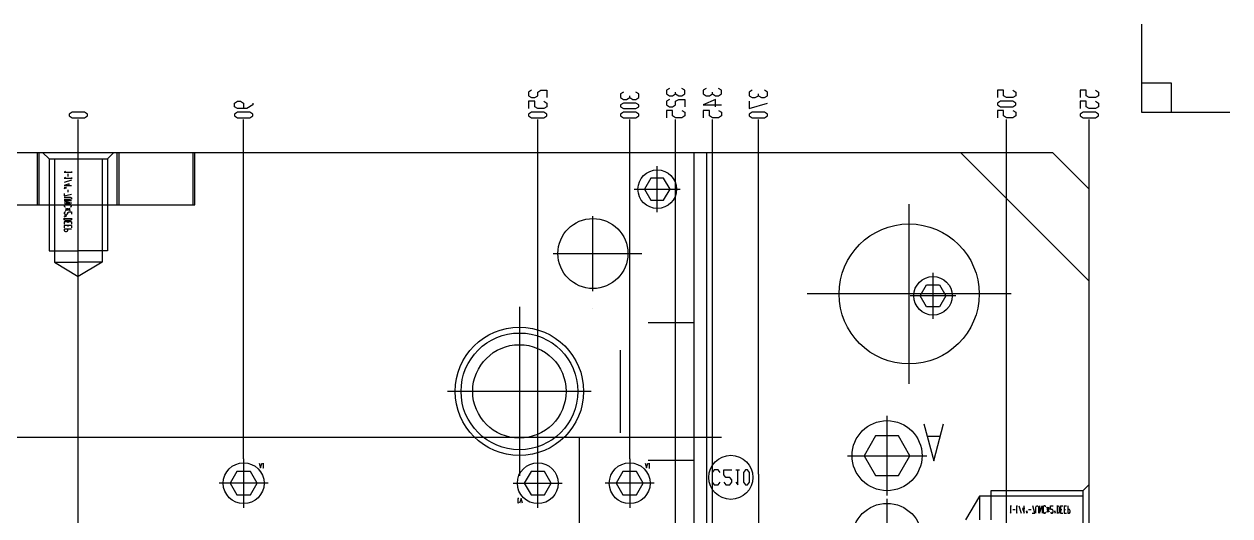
# Model space of a CAD drawing. Header units: millimetres. Extents: x -1 to 1014, y -756 to 757.
# Drawn here: x 175.8 to 352, y 352.5 to 424.3 of the extents above; entities that cross this region are included whole.
import ezdxf

# ---------------------------------------------------------------- set-up
doc = ezdxf.new("R2010")
doc.units = ezdxf.units.MM

# ---------------------------------------------------------------- blocks, each defined once
blk = doc.blocks.new('blockName2')
for points in [[(339.08, 424.33), (339.08, 411.439)], [(249.962, 414.675), (249.514, 414.406), (249.514, 413.869), (249.962, 413.6), (250.409, 413.6), (250.857, 413.869), (250.857, 414.406), (251.304, 414.675), (252.2, 414.675), (252.2, 413.6)], [(263.39, 414.406), (262.942, 414.137), (262.942, 413.6), (263.39, 413.332), (263.837, 413.332), (264.285, 413.6), (264.285, 413.869)], [(264.285, 413.6), (264.733, 413.332), (265.18, 413.332), (265.628, 413.6), (265.628, 414.137), (265.18, 414.406)], [(270.104, 414.943), (269.656, 414.675), (269.656, 414.137), (270.104, 413.869), (270.552, 413.869), (270.999, 414.137), (270.999, 414.406)], [(270.999, 414.137), (271.447, 413.869), (271.894, 413.869), (272.342, 414.137), (272.342, 414.675), (271.894, 414.943)], [(275.475, 414.943), (275.028, 414.675), (275.028, 414.137), (275.475, 413.869), (275.923, 413.869), (276.37, 414.137), (276.37, 414.406)], [(276.37, 414.137), (276.818, 413.869), (277.266, 413.869), (277.713, 414.137), (277.713, 414.675), (277.266, 414.943)], [(282.189, 414.675), (281.742, 414.406), (281.742, 413.869), (282.189, 413.6), (282.637, 413.6), (283.085, 413.869), (283.085, 414.137)], [(283.085, 413.869), (283.532, 413.6), (283.98, 413.6), (284.427, 413.869), (284.427, 414.406), (283.98, 414.675)], [(320.236, 414.675), (320.684, 414.406), (320.684, 413.869), (320.236, 413.6), (319.341, 413.6), (318.893, 413.869), (318.893, 414.675), (317.998, 414.675), (317.998, 413.6)], [(332.321, 414.675), (332.769, 414.406), (332.769, 413.869), (332.321, 413.6), (331.426, 413.6), (330.979, 413.869), (330.979, 414.675), (330.083, 414.675), (330.083, 413.6)], [(339.08, 415.736), (343.377, 415.736)], [(343.377, 415.736), (343.377, 411.439)], [(209.229, 412.795), (209.229, 412.526), (208.334, 411.989), (206.991, 411.989), (206.543, 412.257), (206.543, 412.795), (206.991, 413.063), (207.439, 413.063), (207.886, 412.795), (207.886, 411.989)], [(251.752, 413.063), (252.2, 412.795), (252.2, 412.257), (251.752, 411.989), (250.857, 411.989), (250.409, 412.257), (250.409, 413.063), (249.514, 413.063), (249.514, 411.989)], [(265.628, 412.526), (265.18, 412.795), (263.39, 412.795), (262.942, 412.526), (262.942, 412.257), (263.39, 411.989), (265.18, 411.989), (265.628, 412.257), (265.628, 412.526)], [(270.104, 413.332), (269.656, 413.063), (269.656, 412.526), (270.104, 412.257), (270.552, 412.257), (270.999, 412.526), (270.999, 413.063), (271.447, 413.332), (272.342, 413.332), (272.342, 412.257)], [(276.818, 412.257), (276.818, 413.332), (275.028, 412.526), (277.713, 412.526)], [(281.742, 413.063), (281.742, 411.989), (284.427, 412.795)], [(320.684, 412.795), (320.236, 413.063), (318.446, 413.063), (317.998, 412.795), (317.998, 412.526), (318.446, 412.257), (320.236, 412.257), (320.684, 412.526), (320.684, 412.795)], [(332.321, 413.063), (332.769, 412.795), (332.769, 412.257), (332.321, 411.989), (331.426, 411.989), (330.979, 412.257), (330.979, 413.063), (330.083, 413.063), (330.083, 411.989)], [(185.058, 411.183), (184.611, 411.452), (182.82, 411.452), (182.373, 411.183), (182.373, 410.915), (182.82, 410.646), (184.611, 410.646), (185.058, 410.915), (185.058, 411.183)], [(209.229, 411.183), (208.782, 411.452), (206.991, 411.452), (206.543, 411.183), (206.543, 410.915), (206.991, 410.646), (208.782, 410.646), (209.229, 410.915), (209.229, 411.183)], [(252.2, 411.183), (251.752, 411.452), (249.962, 411.452), (249.514, 411.183), (249.514, 410.915), (249.962, 410.646), (251.752, 410.646), (252.2, 410.915), (252.2, 411.183)], [(265.628, 411.183), (265.18, 411.452), (263.39, 411.452), (262.942, 411.183), (262.942, 410.915), (263.39, 410.646), (265.18, 410.646), (265.628, 410.915), (265.628, 411.183)], [(271.894, 411.72), (272.342, 411.452), (272.342, 410.915), (271.894, 410.646), (270.999, 410.646), (270.552, 410.915), (270.552, 411.72), (269.656, 411.72), (269.656, 410.646)], [(277.266, 411.72), (277.713, 411.452), (277.713, 410.915), (277.266, 410.646), (276.37, 410.646), (275.923, 410.915), (275.923, 411.72), (275.028, 411.72), (275.028, 410.646)], [(284.427, 411.183), (283.98, 411.452), (282.189, 411.452), (281.742, 411.183), (281.742, 410.915), (282.189, 410.646), (283.98, 410.646), (284.427, 410.915), (284.427, 411.183)], [(320.236, 411.72), (320.684, 411.452), (320.684, 410.915), (320.236, 410.646), (319.341, 410.646), (318.893, 410.915), (318.893, 411.72), (317.998, 411.72), (317.998, 410.646)], [(332.769, 411.183), (332.321, 411.452), (330.531, 411.452), (330.083, 411.183), (330.083, 410.915), (330.531, 410.646), (332.321, 410.646), (332.769, 410.915), (332.769, 411.183)], [(339.08, 411.439), (351.971, 411.439)], [(183.715, 405.569), (183.715, 410.377)], [(183.715, 26.3369), (183.715, 408.81)], [(207.886, 360.809), (207.886, 410.377)], [(250.857, 360.809), (250.857, 410.377)], [(264.285, 360.809), (264.285, 410.377)], [(270.999, 346.485), (270.999, 410.377)], [(276.37, 348.723), (276.37, 410.377)], [(283.085, 358.57), (283.085, 410.377)], [(319.341, 405.569), (319.341, 410.377)], [(331.426, 400.198), (331.426, 410.377)], [(183.715, 386.514), (183.715, 407.27)], [(36.0047, 405.569), (326.055, 405.569)], [(177.747, 397.928), (177.747, 405.569)], [(178.015, 397.928), (178.015, 405.569)], [(179.452, 404.629), (178.512, 405.569)], [(187.979, 404.629), (188.919, 405.569)], [(189.416, 397.928), (189.416, 405.569)], [(189.684, 397.928), (189.684, 405.569)], [(200.501, 397.928), (200.501, 405.569)], [(200.769, 397.928), (200.769, 405.569)], [(273.685, 29.578), (273.685, 405.569)], [(275.565, 29.578), (275.565, 405.569)], [(331.426, 386.77), (312.627, 405.569)], [(319.341, 29.578), (319.341, 405.569)], [(331.426, 400.198), (326.055, 405.569)], [(179.451, 404.63), (179.451, 391.201), (183.715, 391.201)], [(179.452, 404.629), (187.979, 404.629)], [(180.231, 404.629), (180.231, 392.113)], [(187.98, 404.63), (187.98, 391.201), (183.715, 391.201)], [(187.2, 404.629), (187.2, 392.113)], [(268.313, 396.841), (268.313, 403.555)], [(181.838, 402.795), (181.659, 402.706), (182.733, 402.706)], [(181.838, 401.9), (181.659, 401.81), (182.733, 401.81)], [(182.196, 402.437), (182.196, 402.079)], [(182.733, 402.795), (182.733, 402.616)], [(182.733, 401.9), (182.733, 401.721)], [(269.244, 398.586), (270.174, 400.198), (269.244, 401.809), (267.383, 401.809), (266.453, 400.198), (267.383, 398.586), (269.244, 398.586)], [(182.733, 401.542), (181.659, 401.184)], [(182.375, 400.647), (182.375, 401.005), (181.659, 400.736), (182.733, 400.736)], [(182.017, 400.468), (181.659, 400.378)], [(181.659, 400.288), (182.017, 400.378)], [(182.196, 400.109), (182.196, 399.751)], [(264.956, 400.198), (271.671, 400.198)], [(331.426, 29.578), (331.426, 400.198)], [(181.659, 399.572), (181.659, 399.214), (182.733, 399.483)], [(181.659, 399.035), (182.554, 399.035), (182.733, 398.946), (182.733, 398.767), (182.554, 398.677), (181.659, 398.677)], [(182.733, 398.498), (181.659, 398.498), (182.733, 398.14), (181.659, 398.14)], [(166.662, 397.928), (200.769, 397.928)], [(182.554, 397.603), (182.733, 397.692), (182.733, 397.871), (182.554, 397.961), (181.838, 397.961), (181.659, 397.871), (181.659, 397.692), (181.838, 397.603)], [(181.838, 396.887), (181.659, 396.797), (181.659, 396.618), (181.838, 396.529), (182.017, 396.529), (182.196, 396.618), (182.196, 396.797), (182.375, 396.887), (182.733, 396.887), (182.733, 396.529)], [(181.838, 397.066), (182.554, 397.424)], [(181.838, 397.424), (182.554, 397.066)], [(182.554, 397.245), (181.838, 397.245)], [(182.196, 397.066), (182.196, 397.424)], [(305.107, 371.761), (305.107, 398.018)], [(182.017, 396.35), (181.659, 396.26)], [(181.659, 396.17), (182.017, 396.26)], [(182.733, 395.991), (182.733, 395.723), (182.554, 395.633), (181.838, 395.633), (181.659, 395.723), (181.659, 395.991)], [(181.659, 395.902), (182.733, 395.902)], [(182.733, 395.454), (181.659, 395.454), (181.659, 395.096)], [(182.733, 394.917), (181.659, 394.917), (181.659, 394.559)], [(182.196, 395.454), (182.196, 395.275)], [(182.196, 394.917), (182.196, 394.738)], [(182.733, 395.454), (182.733, 395.096)], [(182.733, 394.917), (182.733, 394.559)], [(258.914, 385.322), (258.914, 396.274)], [(182.733, 394.38), (181.659, 394.38), (181.659, 394.111), (181.838, 394.022), (182.017, 394.022), (182.196, 394.111), (182.196, 394.38)], [(180.231, 392.113), (180.231, 389.538), (183.715, 387.465)], [(180.231, 392.113), (180.231, 389.538), (183.715, 387.465)], [(180.231, 392.113), (180.231, 389.538), (183.715, 387.465)], [(187.2, 392.113), (187.2, 389.538), (183.715, 387.465)], [(187.2, 392.113), (187.2, 389.538), (183.715, 387.465)], [(187.2, 392.113), (187.2, 389.538), (183.715, 387.465)], [(180.231, 389.538), (183.715, 389.538)], [(180.231, 389.538), (183.715, 389.538)], [(180.231, 389.538), (183.715, 389.538)], [(187.2, 389.538), (183.715, 389.538)], [(187.2, 389.538), (183.715, 389.538)], [(187.2, 389.538), (183.715, 389.538)], [(253.118, 390.798), (266.052, 390.798)], [(308.598, 381.264), (308.598, 387.978)], [(307.668, 383.01), (306.738, 384.621), (307.668, 386.232), (309.529, 386.232), (310.459, 384.621), (309.529, 383.01), (307.668, 383.01)], [(320.012, 384.89), (290.202, 384.89)], [(311.955, 384.621), (305.241, 384.621)], [(248.171, 382.999), (248.171, 358.312)], [(258.914, 382.787), (258.914, 382.787)], [(266.971, 380.727), (273.685, 380.727)], [(262.942, 364.613), (262.942, 376.698)], [(258.662, 370.656), (237.68, 370.656)], [(301.884, 355.458), (301.884, 367.054)], [(307.265, 365.894), (308.697, 360.523), (310.13, 365.894)], [(89.7177, 363.942), (277.713, 363.942)], [(256.954, 347.235), (256.954, 363.942)], [(303.558, 358.357), (305.232, 361.256), (303.558, 364.155), (300.21, 364.155), (298.536, 361.256), (300.21, 358.357), (303.558, 358.357)], [(307.802, 364.104), (309.593, 364.104)], [(296.086, 361.256), (307.682, 361.256)], [(207.886, 360.809), (207.886, 353.646)], [(210.136, 360.148), (210.337, 359.477), (210.539, 360.148)], [(210.673, 360.036), (210.74, 360.148), (210.74, 359.477)], [(210.673, 359.477), (210.807, 359.477)], [(250.857, 353.646), (250.857, 360.809)], [(264.285, 360.809), (264.285, 353.646)], [(266.534, 360.148), (266.736, 359.477), (266.937, 360.148)], [(266.971, 360.584), (273.685, 360.584)], [(267.071, 360.036), (267.139, 360.148), (267.139, 359.477)], [(267.071, 359.477), (267.206, 359.477)], [(206.902, 358.933), (205.917, 357.227), (206.902, 355.522), (208.871, 355.522), (209.856, 357.227), (208.871, 358.933), (206.902, 358.933)], [(251.841, 355.522), (252.826, 357.227), (251.841, 358.933), (249.872, 358.933), (248.888, 357.227), (249.872, 355.522), (251.841, 355.522)], [(263.3, 358.933), (262.316, 357.227), (263.3, 355.522), (265.27, 355.522), (266.254, 357.227), (265.27, 358.933), (263.3, 358.933)], [(277.483, 358.806), (277.196, 359.164), (276.623, 359.164), (276.337, 358.806), (276.337, 357.373), (276.623, 357.015), (277.196, 357.015), (277.483, 357.373)], [(278.056, 357.373), (278.342, 357.015), (278.915, 357.015), (279.202, 357.373), (279.202, 357.731), (278.915, 358.089), (278.342, 358.089), (278.056, 358.448), (278.056, 359.164), (279.202, 359.164)], [(279.775, 357.373), (280.061, 357.015), (280.061, 359.164)], [(279.775, 359.164), (280.348, 359.164)], [(281.207, 359.164), (280.92, 358.806), (280.92, 357.373), (281.207, 357.015), (281.493, 357.015), (281.78, 357.373), (281.78, 358.806), (281.493, 359.164), (281.207, 359.164)], [(283.085, 358.57), (283.085, 231.002)], [(211.468, 357.227), (204.305, 357.227)], [(247.275, 357.227), (254.438, 357.227)], [(267.866, 357.227), (260.704, 357.227)], [(330.488, 356.121), (317.058, 356.121), (317.058, 351.856)], [(330.486, 356.12), (331.426, 357.06)], [(330.486, 356.12), (330.486, 347.593)], [(248.07, 354.978), (247.936, 354.978)], [(248.07, 354.419), (248.003, 354.307), (248.003, 354.978)], [(248.607, 354.307), (248.406, 354.978), (248.205, 354.307)], [(301.884, 343.372), (301.884, 354.969)], [(317.97, 355.341), (315.395, 355.341), (313.322, 351.856)], [(315.395, 355.341), (315.395, 351.856)], [(330.486, 355.341), (317.97, 355.341)], [(319.879, 353.017), (319.969, 352.838), (319.969, 353.912)], [(319.879, 353.912), (320.058, 353.912)], [(320.237, 353.375), (320.595, 353.375)], [(320.774, 353.017), (320.864, 352.838), (320.864, 353.912)], [(320.774, 353.912), (320.953, 353.912)], [(321.132, 353.912), (321.49, 352.838)], [(322.028, 353.554), (321.67, 353.554), (321.938, 352.838), (321.938, 353.912)], [(322.207, 353.196), (322.296, 352.838)], [(322.386, 352.838), (322.296, 353.196)], [(322.565, 353.375), (322.923, 353.375)], [(323.102, 352.838), (323.46, 352.838), (323.191, 353.912)], [(323.639, 352.838), (323.639, 353.733), (323.729, 353.912), (323.908, 353.912), (323.997, 353.733), (323.997, 352.838)], [(324.176, 353.912), (324.176, 352.838), (324.534, 353.912), (324.534, 352.838)], [(325.071, 353.733), (324.982, 353.912), (324.803, 353.912), (324.713, 353.733), (324.713, 353.017), (324.803, 352.838), (324.982, 352.838), (325.071, 353.017)], [(325.608, 353.017), (325.25, 353.733)], [(325.25, 353.017), (325.608, 353.733)], [(325.608, 353.375), (325.25, 353.375)], [(325.429, 353.733), (325.429, 353.017)], [(325.787, 353.017), (325.877, 352.838), (326.056, 352.838), (326.146, 353.017), (326.146, 353.196), (326.056, 353.375), (325.877, 353.375), (325.787, 353.554), (325.787, 353.912), (326.146, 353.912)], [(326.325, 353.196), (326.414, 352.838)], [(326.504, 352.838), (326.414, 353.196)], [(326.683, 353.912), (326.951, 353.912), (327.041, 353.733), (327.041, 353.017), (326.951, 352.838), (326.683, 352.838)], [(326.772, 352.838), (326.772, 353.912)], [(327.22, 353.912), (327.22, 352.838), (327.578, 352.838)], [(327.22, 353.912), (327.578, 353.912)], [(327.22, 353.375), (327.399, 353.375)], [(327.757, 353.912), (327.757, 352.838), (328.115, 352.838)], [(327.757, 353.912), (328.115, 353.912)], [(327.757, 353.375), (327.936, 353.375)], [(328.294, 353.912), (328.294, 352.838), (328.563, 352.838), (328.652, 353.017), (328.652, 353.196), (328.563, 353.375), (328.294, 353.375)]]:
    blk.add_lwpolyline(points)
for centre, radius in [((268.313, 400.198), 2.8199), ((258.914, 390.798), 5.1162), ((305.107, 384.89), 10.2323), ((308.598, 384.621), 2.8199), ((248.171, 370.656), 9.3796), ((248.171, 370.656), 8.5269), ((248.171, 370.656), 6.8216), ((301.884, 361.256), 5.1162), ((279.058, 358.089), 3.2228), ((207.886, 357.227), 2.9844), ((250.857, 357.227), 2.9844), ((264.285, 357.227), 2.9844), ((301.884, 349.17), 5.1162)]:
    blk.add_circle(centre, radius)

msp = doc.modelspace()

# ---------------------------------------------------------------- block references
msp.add_blockref('blockName2', (0, 0))

doc.saveas('drawing.dxf')
